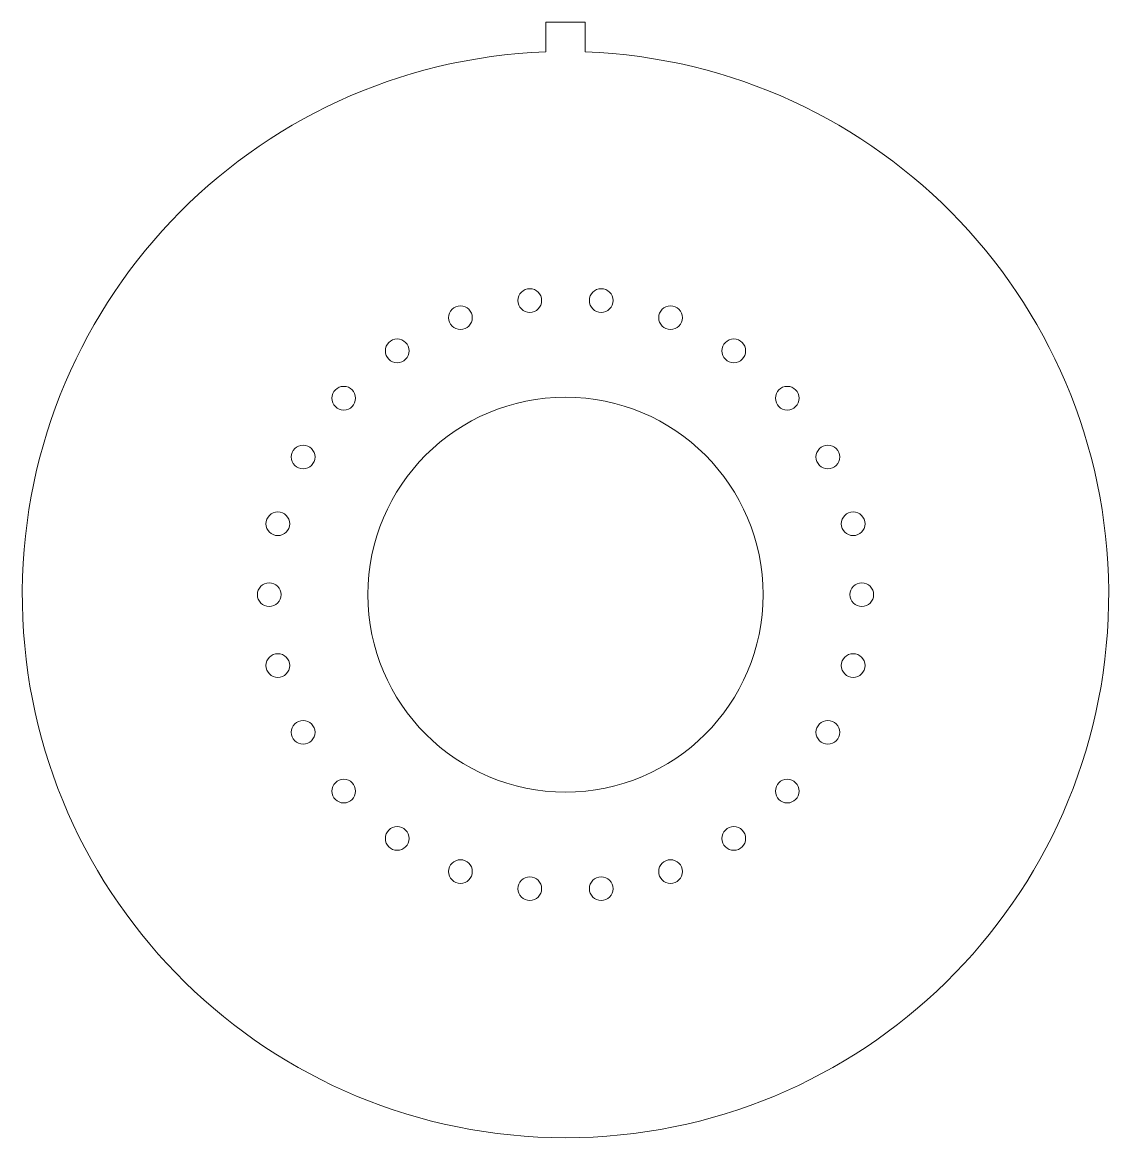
# Model space of a CAD drawing. Header units: millimetres. Extents: x -27.5 to 27.5, y -27.5 to 29.
import ezdxf

# ---------------------------------------------------------------- set-up
doc = ezdxf.new("R2010")
doc.units = ezdxf.units.MM

msp = doc.modelspace()

# ---------------------------------------------------------------- linework, layer by layer
at = {"color": 7, "linetype": 'Continuous', "lineweight": 15}
for p, q in [((1, 28.982), (-1, 28.982)), ((-1, 28.982), (-1, 27.482)), ((1, 27.482), (1, 28.982))]:
    msp.add_line(p, q, dxfattribs=at)
for centre, radius in [((-1.808, 14.891), 0.6), ((1.808, 14.891), 0.6), ((-5.319, 14.025), 0.6), ((5.319, 14.025), 0.6), ((-8.521, 12.345), 0.6), ((8.521, 12.345), 0.6), ((-11.228, 9.947), 0.6), ((11.228, 9.947), 0.6), ((0, 0), 10), ((-13.282, 6.971), 0.6), ((13.282, 6.971), 0.6), ((-14.564, 3.59), 0.6), ((14.564, 3.59), 0.6), ((-15, 0), 0.6), ((15, 0), 0.6), ((-14.564, -3.59), 0.6), ((14.564, -3.59), 0.6), ((-13.282, -6.971), 0.6), ((13.282, -6.971), 0.6), ((-11.228, -9.947), 0.6), ((11.228, -9.947), 0.6), ((-8.521, -12.345), 0.6), ((8.521, -12.345), 0.6), ((-5.319, -14.025), 0.6), ((5.319, -14.025), 0.6), ((-1.808, -14.891), 0.6), ((1.808, -14.891), 0.6)]:
    msp.add_circle(centre, radius, dxfattribs=at)
msp.add_arc((0, 0), 27.5, 92.0839, 87.9161, dxfattribs=at)

doc.saveas('drawing.dxf')
